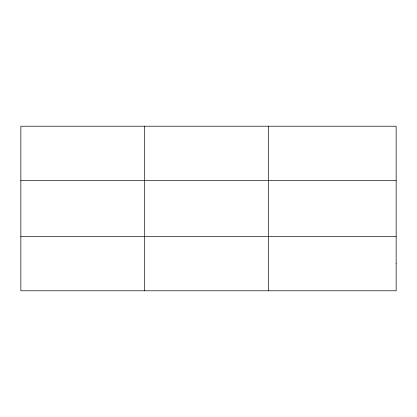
<?xml version="1.0" encoding="UTF-8"?>
<svg xmlns="http://www.w3.org/2000/svg" width="417" height="417" viewBox="0 0 417 417"><rect width="100%" height="100%" fill="white"/><g stroke="black" fill="none" stroke-linecap="round" stroke-linejoin="round"><path stroke-width="0.63" d="M144.699 290.785L144.699 126.215M268.548 290.785L268.548 126.215M20.85 180.525L396.15 180.525M20.85 236.475L396.15 236.475M396.15 263.627L396.15 290.785L20.85 290.785L20.85 126.215L396.15 126.215L396.15 263.627"/></g></svg>
